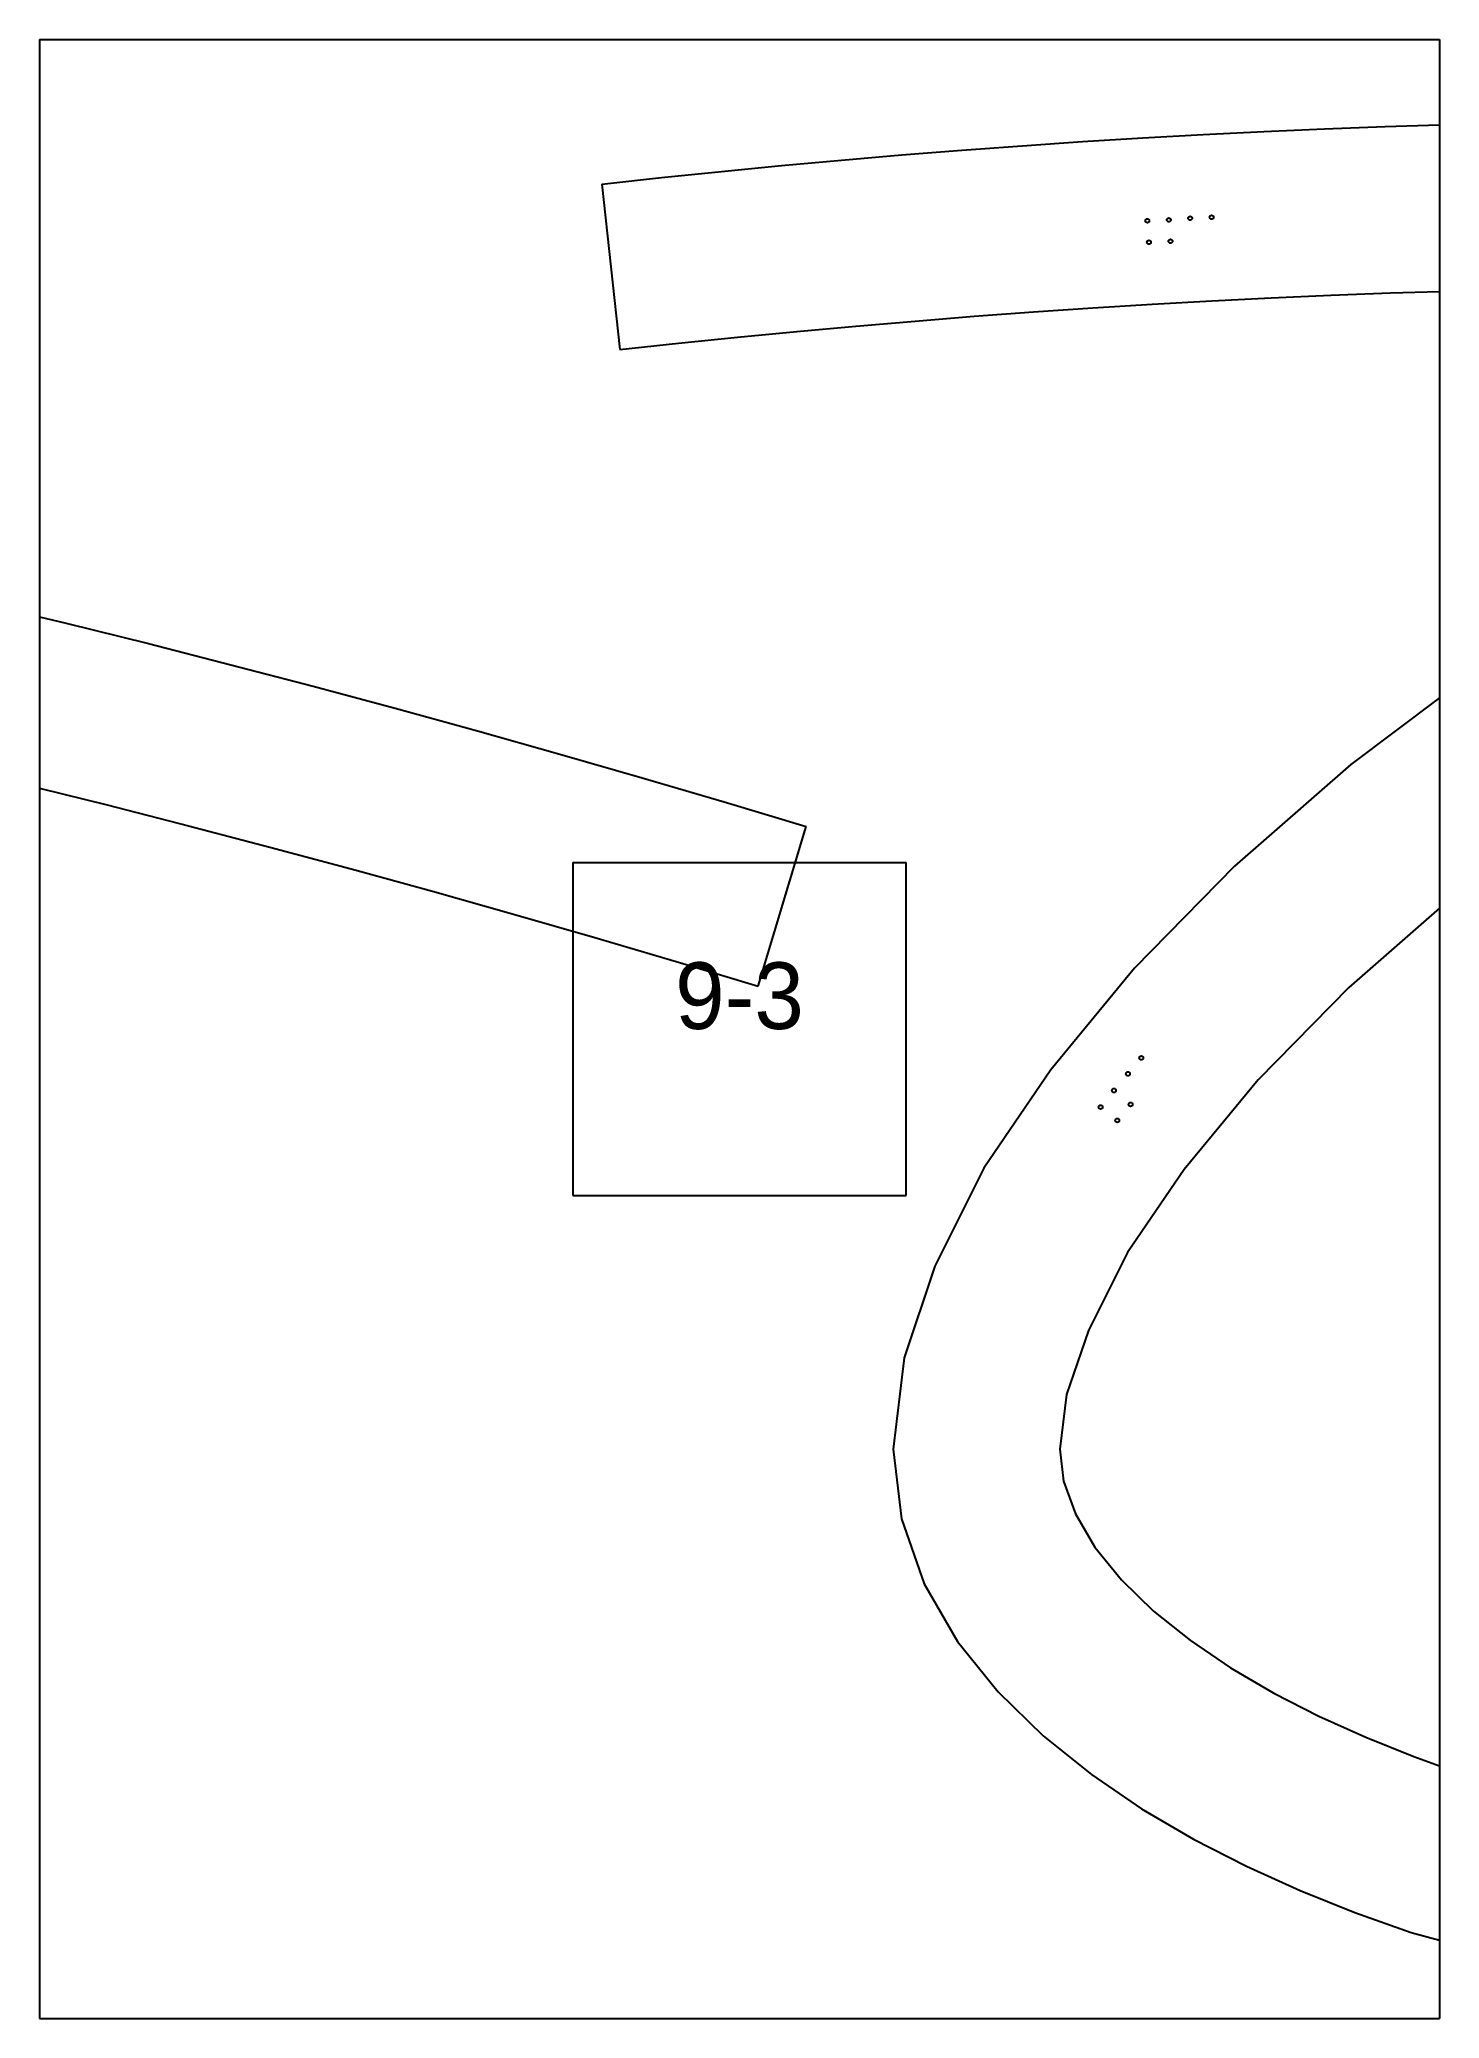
# Paper-space layout 'Plan 9-3' of a CAD drawing. Header units: metres, sheet in millimetres. Extents: x 0 to 210, y 0 to 297.
# The model-space entities are those that its viewports show. They can reach past a viewport. Long polylines and large blocks are cut down to what shows.
import ezdxf
from ezdxf.enums import TextEntityAlignment as Align

# ---------------------------------------------------------------- set-up
doc = ezdxf.new("R2010")
doc.units = ezdxf.units.M
for name, color, linetype in [('default', 7, 'Continuous'), ('mcircles', 7, 'Continuous'), ('TEXTLAYER', 7, 'Continuous'), ('VIEWPORTS', 7, 'Continuous')]:
    doc.layers.add(name, color=color, linetype=linetype)

msp = doc.modelspace()

# ---------------------------------------------------------------- linework, layer by layer
at = {"color": 9}
for p, q in [((420, -2079), (420, -2376)), ((420, -2079), (420, -2376)), ((630, -2079), (630, -2376)), ((630, -2079), (630, -2376)), ((210, -2376), (420, -2376)), ((210, -2376), (420, -2376)), ((420, -2376), (630, -2376)), ((420, -2376), (420, -2673)), ((420, -2376), (630, -2376)), ((420, -2376), (420, -2673)), ((630, -2376), (840, -2376)), ((630, -2376), (630, -2673)), ((630, -2376), (840, -2376)), ((630, -2376), (630, -2673)), ((500, -2499.5), (550, -2499.5)), ((500, -2499.5), (500, -2549.5)), ((550, -2549.5), (550, -2499.5)), ((500, -2549.5), (550, -2549.5)), ((210, -2673), (420, -2673)), ((210, -2673), (420, -2673)), ((420, -2673), (630, -2673)), ((420, -2673), (420, -2970)), ((420, -2673), (630, -2673)), ((420, -2673), (420, -2970)), ((630, -2673), (840, -2673)), ((630, -2673), (630, -2970)), ((630, -2673), (840, -2673)), ((630, -2673), (630, -2970))]:
    msp.add_line(p, q, dxfattribs=at)
at = {"layer": 'default', "color": 7, "linetype": 'Continuous'}
for p, q in [((576.46, -2391.32), (585.52, -2390.76)), ((585.52, -2390.76), (594.58, -2390.25)), ((594.58, -2390.25), (603.66, -2389.8)), ((603.66, -2389.8), (612.74, -2389.39)), ((612.74, -2389.39), (621.84, -2389.04)), ((621.84, -2389.04), (630.94, -2388.75)), ((630.94, -2388.75), (640.05, -2388.5)), ((540.32, -2394.09), (549.34, -2393.32)), ((549.34, -2393.32), (558.37, -2392.6)), ((558.37, -2392.6), (567.41, -2391.93)), ((567.41, -2391.93), (576.46, -2391.32)), ((504.33, -2397.69), (513.31, -2396.71)), ((513.31, -2396.71), (522.31, -2395.78)), ((522.31, -2395.78), (531.31, -2394.91)), ((531.31, -2394.91), (540.32, -2394.09)), ((504.33, -2397.69), (507.03, -2422.54)), ((604.77, -2414.77), (613.7, -2414.37)), ((613.7, -2414.37), (622.65, -2414.03)), ((622.65, -2414.03), (631.61, -2413.74)), ((551.33, -2418.24), (560.21, -2417.53)), ((560.21, -2417.53), (569.1, -2416.88)), ((569.1, -2416.88), (578.01, -2416.27)), ((578.01, -2416.27), (586.92, -2415.72)), ((586.92, -2415.72), (595.84, -2415.22)), ((595.84, -2415.22), (604.77, -2414.77)), ((524.72, -2420.67), (533.58, -2419.81)), ((533.58, -2419.81), (542.45, -2419)), ((542.45, -2419), (551.33, -2418.24)), ((507.03, -2422.54), (515.87, -2421.58)), ((515.87, -2421.58), (524.72, -2420.67)), ((411.66, -2460.59), (424, -2463.59)), ((424, -2463.59), (436.34, -2466.66)), ((436.34, -2466.66), (448.68, -2469.82)), ((448.68, -2469.82), (461.02, -2473.05)), ((636.58, -2469.84), (616.73, -2484.81)), ((461.02, -2473.05), (473.36, -2476.37)), ((473.36, -2476.37), (485.7, -2479.76)), ((485.7, -2479.76), (498.04, -2483.23)), ((498.04, -2483.23), (510.38, -2486.79)), ((616.73, -2484.81), (599.27, -2500.07)), ((417.95, -2487.84), (430.15, -2490.88)), ((510.38, -2486.79), (522.72, -2490.42)), ((430.15, -2490.88), (442.34, -2494)), ((522.72, -2490.42), (534.99, -2494.12)), ((442.34, -2494), (454.54, -2497.2)), ((527.78, -2518.06), (534.99, -2494.12)), ((454.54, -2497.2), (466.73, -2500.47)), ((466.73, -2500.47), (478.93, -2503.83)), ((599.27, -2500.07), (584.24, -2515.39)), ((478.93, -2503.83), (491.12, -2507.26)), ((632.49, -2504.21), (616.43, -2518.25)), ((491.12, -2507.26), (503.32, -2510.77)), ((503.32, -2510.77), (515.51, -2514.36)), ((515.51, -2514.36), (527.78, -2518.06)), ((584.24, -2515.39), (571.7, -2530.61)), ((616.43, -2518.25), (602.82, -2532.11)), ((571.7, -2530.61), (561.67, -2545.39)), ((602.82, -2532.11), (591.7, -2545.59)), ((561.67, -2545.39), (554.29, -2560.11)), ((591.7, -2545.59), (583.23, -2558.04)), ((554.29, -2560.11), (549.68, -2573.85)), ((583.23, -2558.04), (577.37, -2569.73)), ((577.37, -2569.73), (574.06, -2579.37)), ((549.68, -2573.85), (548.05, -2587.54)), ((574.06, -2579.37), (573.05, -2587.54)), ((548.05, -2587.54), (549.28, -2598.02)), ((573.05, -2587.54), (573.63, -2592.37)), ((573.63, -2592.37), (575.4, -2597.29)), ((549.28, -2598.02), (552.7, -2607.77)), ((575.4, -2597.29), (578.32, -2602.28)), ((578.32, -2602.28), (582.29, -2607.17)), ((582.29, -2607.17), (587.12, -2611.87)), ((552.7, -2607.77), (557.72, -2616.44)), ((587.12, -2611.87), (592.64, -2616.28)), ((557.72, -2616.44), (563.8, -2624)), ((592.64, -2616.28), (598.68, -2620.38)), ((598.68, -2620.38), (605.15, -2624.17)), ((563.8, -2624), (570.56, -2630.6)), ((605.15, -2624.17), (611.91, -2627.63)), ((611.91, -2627.63), (618.94, -2630.8)), ((570.56, -2630.6), (577.79, -2636.39)), ((618.94, -2630.8), (626.17, -2633.7)), ((626.17, -2633.7), (633.27, -2636.25)), ((577.79, -2636.39), (585.33, -2641.52)), ((585.33, -2641.52), (593.13, -2646.08)), ((593.13, -2646.08), (601.05, -2650.15)), ((601.05, -2650.15), (609.13, -2653.8)), ((609.13, -2653.8), (617.32, -2657.08)), ((617.32, -2657.08), (625.78, -2660.1)), ((625.78, -2660.1), (634.6, -2662.51))]:
    msp.add_line(p, q, dxfattribs=at)
at = {"layer": 'mcircles', "color": 7, "linetype": 'Continuous'}
for centre in [(592.61, -2402.81), (595.83, -2402.66), (586.19, -2403.2), (589.41, -2403.06), (586.43, -2406.41), (589.66, -2406.26), (585.28, -2528.83), (583.28, -2531.23), (579.18, -2536.23), (581.18, -2533.73), (583.68, -2535.83), (581.68, -2538.23)]:
    msp.add_circle(centre, 0.3, dxfattribs=at)

# ---------------------------------------------------------------- texts
at = {"layer": 'TEXTLAYER', "color": 1}
msp.add_text('9-3', height=10, dxfattribs=at).set_placement((525, -2524.5), align=Align.CENTER)

psp = doc.layouts.new('Plan 9-3')

# ---------------------------------------------------------------- viewports
at = {"layer": 'VIEWPORTS'}
psp.add_viewport(center=(105, 148.5), size=(210, 297), view_center_point=(525, -2524.5), view_height=297, dxfattribs=at)

doc.saveas('drawing.dxf')
